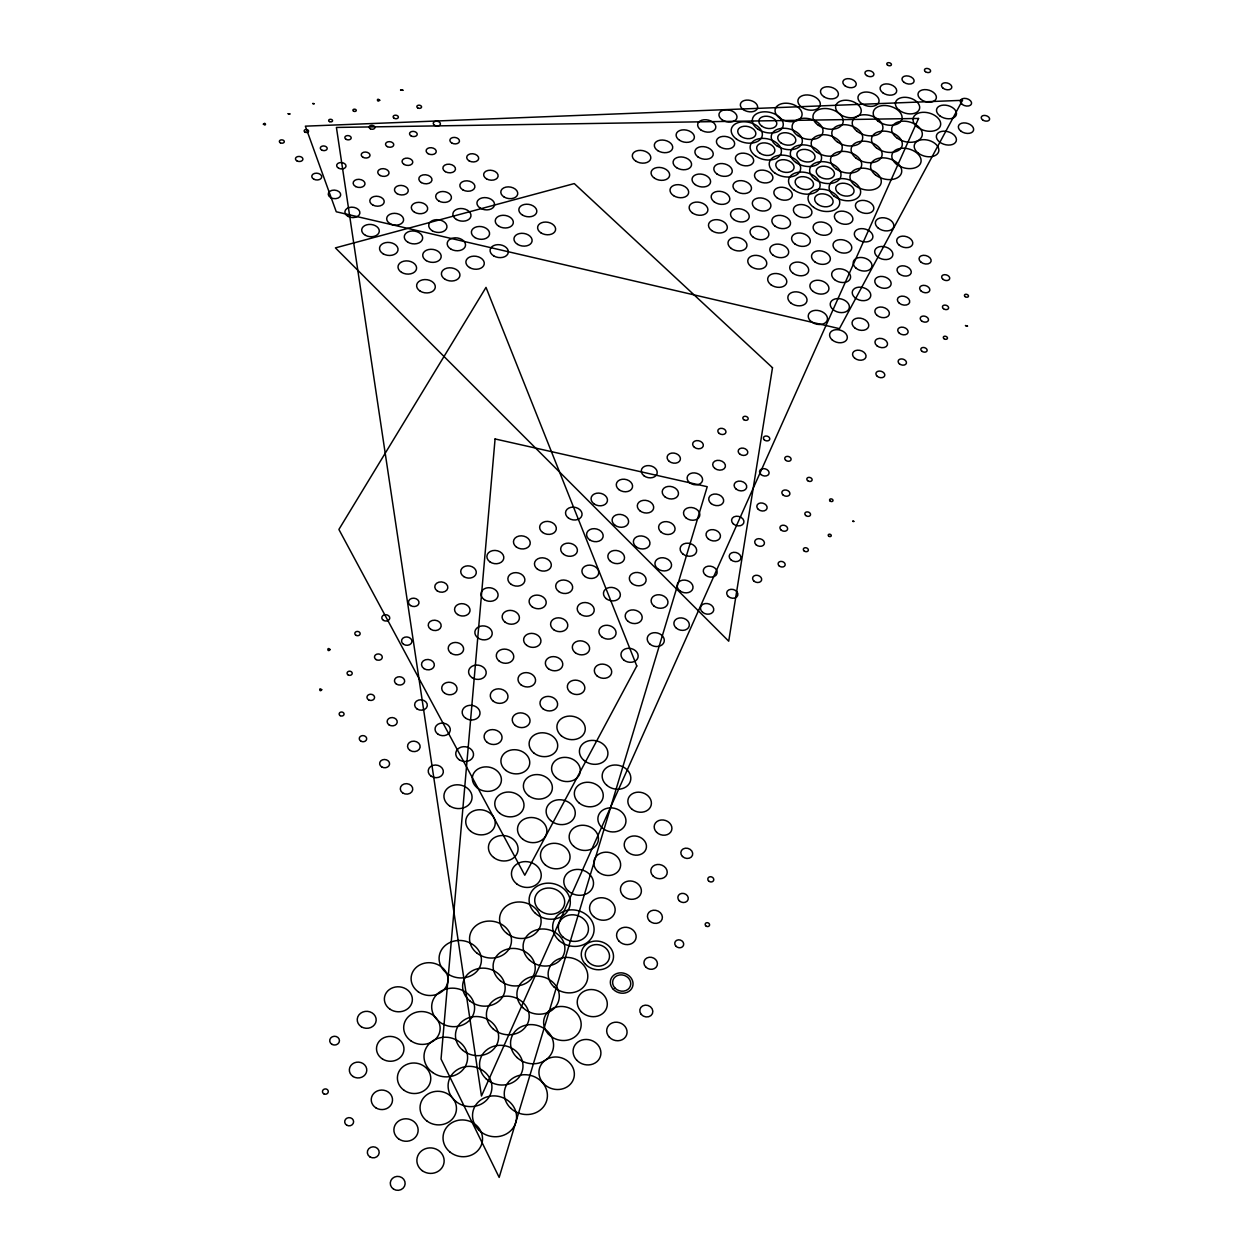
<?xml version="1.0" encoding="UTF-8"?>
<svg xmlns="http://www.w3.org/2000/svg" width="1253" height="1253" viewBox="0 0 1253 1253"><rect width="100%" height="100%" fill="white"/><g stroke="black" fill="none" stroke-linecap="round" stroke-linejoin="round"><path stroke-width="1.5" d="M852.886 520.966L853.873 521.264M853.763 521.593L852.839 521.389M263.381 124.188C266.56 127.054 265.855 121.353 263.396 124.078M965.515 325.623L967.582 326.125L965.53 325.529M402.902 90.153L400.537 89.997L402.886 90.326M379.722 100.224C376.965 103.419 376.292 96.794 379.722 100.224M330.103 649.555C327.221 653.299 326.939 645.859 330.103 649.555M321.723 689.73C319.484 693.238 318.575 686.425 321.723 689.73M495.076 438.957L441.04 1059.036L499.164 1177.413L707.225 486.712L495.076 438.957M314.111 103.686L312.639 103.513L314.096 103.795M288.143 113.788L290.132 114.007L288.174 113.694M772.506 367.724L728.713 641.191L335.412 247.89L574.266 183.58L772.506 367.724M918.559 118.455L481.465 1096.015L336.415 127.446L918.559 118.455M636.79 665.985L524.788 875.236L338.89 529.455L486.007 287.391L636.79 665.985M962.492 100.318L839.416 328.646L336.258 211.773L305.372 126.161L962.492 100.318M332.061 1044.407A4.871 4.385 0 0 0 339.453 1040.726A4.871 4.385 0 0 0 332.217 1036.811A4.871 4.385 0 0 0 332.061 1044.407M361.334 1026.771A9.491 8.505 2.5 0 0 376.166 1020.553A9.491 8.505 2.5 0 0 362.65 1012.095A9.491 8.505 2.5 0 0 361.334 1026.771M389.73 1008.994A14.018 12.499 4.7 0 0 412.237 1001.288A14.018 12.499 4.7 0 0 393.144 987.599A14.018 12.499 4.7 0 0 389.73 1008.994M418.298 991.828A18.482 16.383 6.7 0 0 447.838 981.725A18.482 16.383 6.7 0 0 422.512 963.761A18.482 16.383 6.7 0 0 418.298 991.828M446.319 972.845A21.207 18.685 8.5 0 0 481.011 963.526A21.207 18.685 8.5 0 0 453.445 941.238A21.207 18.685 8.5 0 0 446.319 972.845M476.829 953.016A21.05 18.419 10.1 0 0 511.114 943.854A21.05 18.419 10.1 0 0 483.611 921.832A21.05 18.419 10.1 0 0 476.829 953.016M506.885 933.485A20.894 18.153 11.5 0 0 540.779 924.495A20.894 18.153 11.5 0 0 513.338 902.724A20.894 18.153 11.5 0 0 506.885 933.485M535.391 913.327A20.737 17.887 12.8 0 0 569.708 906.639A20.737 17.887 12.8 0 0 544.021 883.553A20.737 17.887 12.8 0 0 535.391 913.327M323.869 1093.853A2.898 2.647 -1.7 0 0 328.286 1091.614A2.898 2.647 -1.7 0 0 323.979 1089.249A2.898 2.647 -1.7 0 0 323.869 1093.853M353.095 1076.531A8.724 7.925 1.2 0 0 366.753 1070.704A8.724 7.925 1.2 0 0 354.333 1062.857A8.724 7.925 1.2 0 0 353.095 1076.531M382.541 1059.036A13.736 12.42 3.9 0 0 403.936 1049.904A13.736 12.42 3.9 0 0 384.248 1037.578A13.736 12.42 3.9 0 0 382.541 1059.036M410.78 1040.757A18.262 16.414 6.2 0 0 439.991 1030.546A18.262 16.414 6.2 0 0 415.009 1012.628A18.262 16.414 6.2 0 0 410.78 1040.757M438.973 1021.493A21.52 19.234 8.3 0 0 474.182 1011.797A21.52 19.234 8.3 0 0 446.256 988.977A21.52 19.234 8.3 0 0 438.973 1021.493M469.969 1001.022A21.348 18.952 10.1 0 0 504.771 991.499A21.348 18.952 10.1 0 0 476.892 968.945A21.348 18.952 10.1 0 0 469.969 1001.022M500.495 980.848A21.176 18.67 11.7 0 0 534.89 971.498A21.176 18.67 11.7 0 0 507.089 949.21A21.176 18.67 11.7 0 0 500.495 980.848M529.455 960.049A21.019 18.388 13.1 0 0 564.273 953.079A21.019 18.388 13.1 0 0 538.257 929.428A21.019 18.388 13.1 0 0 529.455 960.049M559.089 940.486A20.878 18.106 14.3 0 0 593.515 933.642A20.878 18.106 14.3 0 0 567.546 910.273A20.878 18.106 14.3 0 0 559.089 940.486M346.862 1125.272A4.464 4.119 -0.5 0 0 353.612 1121.795A4.464 4.119 -0.5 0 0 346.971 1118.146A4.464 4.119 -0.5 0 0 346.862 1125.272M375.884 1107.84A10.635 9.758 2.7 0 0 392.487 1100.635A10.635 9.758 2.7 0 0 377.263 1090.987A10.635 9.758 2.7 0 0 375.884 1107.84M403.842 1090.141A16.696 15.24 5.6 0 0 430.625 1080.619A16.696 15.24 5.6 0 0 407.789 1064.032A16.696 15.24 5.6 0 0 403.842 1090.141M432.598 1072.49A21.818 19.782 8 0 0 467.416 1060.101A21.818 19.782 8 0 0 437.391 1038.549A21.818 19.782 8 0 0 432.598 1072.49M462.89 1050.406A21.646 19.5 10.1 0 0 498.24 1040.507A21.646 19.5 10.1 0 0 470 1017.389A21.646 19.5 10.1 0 0 462.89 1050.406M492.789 1028.603A21.489 19.202 11.9 0 0 528.515 1021.179A21.489 19.202 11.9 0 0 502.124 996.652A21.489 19.202 11.9 0 0 492.789 1028.603M523.347 1008.085A21.332 18.905 13.5 0 0 558.666 1000.818A21.332 18.905 13.5 0 0 532.321 976.588A21.332 18.905 13.5 0 0 523.347 1008.085M554.249 987.16A19.985 17.573 14.8 0 0 587.234 980.441A19.985 17.573 14.8 0 0 562.409 957.825A19.985 17.573 14.8 0 0 554.249 987.16M585.496 964.324A16.289 14.206 16 0 0 612.78 960.691A16.289 14.206 16 0 0 593.875 941.191A16.289 14.206 16 0 0 585.496 964.324M369.886 1156.879A5.936 5.529 1.1 0 0 379.189 1152.776A5.936 5.529 1.1 0 0 370.7 1147.341A5.936 5.529 1.1 0 0 369.886 1156.879M398.548 1138.805A12.138 11.246 4.6 0 0 418.032 1131.741A12.138 11.246 4.6 0 0 401.477 1119.54A12.138 11.246 4.6 0 0 398.548 1138.805M427.179 1121.2A18.231 16.775 7.6 0 0 456.311 1110.644A18.231 16.775 7.6 0 0 431.283 1092.428A18.231 16.775 7.6 0 0 427.179 1121.2M455.622 1101.246A21.959 20.064 10.2 0 0 491.521 1090.956A21.959 20.064 10.2 0 0 462.89 1067.243A21.959 20.064 10.2 0 0 455.622 1101.246M486.007 1078.708A21.802 19.766 12.3 0 0 522.282 1070.986A21.802 19.766 12.3 0 0 495.546 1045.816A21.802 19.766 12.3 0 0 486.007 1078.708M517.066 1057.532A21.63 19.453 14 0 0 552.918 1049.951A21.63 19.453 14 0 0 526.213 1025.095A21.63 19.453 14 0 0 517.066 1057.532M548.454 1034.148A18.92 16.884 15.5 0 0 580.264 1029.684A18.92 16.884 15.5 0 0 558.462 1006.66A18.92 16.884 15.5 0 0 548.454 1034.148M581.173 1011.578A15.177 13.423 16.8 0 0 606.609 1008.07A15.177 13.423 16.8 0 0 589.02 989.682A15.177 13.423 16.8 0 0 581.173 1011.578M613.359 989.384A11.496 10.071 17.8 0 0 632.546 986.8A11.496 10.071 17.8 0 0 619.154 972.939A11.496 10.071 17.8 0 0 613.359 989.384M393.536 1189.113A7.44 6.985 3.3 0 0 405.126 1183.913A7.44 6.985 3.3 0 0 394.46 1177.053A7.44 6.985 3.3 0 0 393.536 1189.113M422.167 1170.631A13.673 12.765 7.1 0 0 444.032 1162.565A13.673 12.765 7.1 0 0 425.3 1148.766A13.673 12.765 7.1 0 0 422.167 1170.631M449.764 1151.852A19.797 18.356 10.2 0 0 482.154 1142.376A19.797 18.356 10.2 0 0 456.405 1120.762A19.797 18.356 10.2 0 0 449.764 1151.852M479.038 1130.3A22.115 20.346 12.7 0 0 515.86 1122.234A22.115 20.346 12.7 0 0 488.764 1096.422A22.115 20.346 12.7 0 0 479.038 1130.3M510.77 1108.247A21.693 19.782 14.7 0 0 546.747 1100.432A21.693 19.782 14.7 0 0 520.011 1075.231A21.693 19.782 14.7 0 0 510.77 1108.247M543.489 1083.469A17.84 16.132 16.4 0 0 573.498 1079.115A17.84 16.132 16.4 0 0 552.98 1057.172A17.84 16.132 16.4 0 0 543.489 1083.469M576.709 1060.163A14.049 12.593 17.7 0 0 600.265 1056.812A14.049 12.593 17.7 0 0 584.023 1039.598A14.049 12.593 17.7 0 0 576.709 1060.163M609.397 1037.265A10.322 9.163 18.9 0 0 626.625 1034.853A10.322 9.163 18.9 0 0 614.628 1022.276A10.322 9.163 18.9 0 0 609.397 1037.265M641.238 1014.413A6.625 5.842 19.8 0 0 652.421 1013.614A6.625 5.842 19.8 0 0 645.279 1005.141A6.625 5.842 19.8 0 0 641.238 1014.413M449.467 805.804A14.112 11.857 7.9 0 0 471.958 798.756A14.112 11.857 7.9 0 0 452.552 785.506A14.112 11.857 7.9 0 0 449.467 805.804M477.346 787.918A14.597 12.185 9 0 0 501.153 782.123A14.597 12.185 9 0 0 482.107 767.337A14.597 12.185 9 0 0 477.346 787.918M505.977 770.47A14.503 12.013 10.1 0 0 529.518 764.769A14.503 12.013 10.1 0 0 510.519 750.155A14.503 12.013 10.1 0 0 505.977 770.47M534.201 753.272A14.394 11.841 11.1 0 0 557.491 747.665A14.394 11.841 11.1 0 0 538.539 733.224A14.394 11.841 11.1 0 0 534.201 753.272M561.281 735.715A14.3 11.684 11.9 0 0 584.869 731.611A14.3 11.684 11.9 0 0 567.123 716.309A14.3 11.684 11.9 0 0 561.281 735.715M470.815 831.365A14.801 12.514 8.9 0 0 494.966 825.335A14.801 12.514 8.9 0 0 475.686 810.221A14.801 12.514 8.9 0 0 470.815 831.365M499.869 813.369A14.691 12.342 10.1 0 0 523.754 807.449A14.691 12.342 10.1 0 0 504.52 792.507A14.691 12.342 10.1 0 0 499.869 813.369M528.515 795.639A14.582 12.17 11.1 0 0 552.15 789.829A14.582 12.17 11.1 0 0 532.948 775.043A14.582 12.17 11.1 0 0 528.515 795.639M556.003 777.533A14.488 11.997 12.1 0 0 579.92 773.273A14.488 11.997 12.1 0 0 561.955 757.611A14.488 11.997 12.1 0 0 556.003 777.533M583.851 760.305A14.378 11.825 13 0 0 607.533 756.123A14.378 11.825 13 0 0 589.583 740.633A14.378 11.825 13 0 0 583.851 760.305M493.604 857.444A14.895 12.671 10.1 0 0 517.834 851.304A14.895 12.671 10.1 0 0 498.365 836.002A14.895 12.671 10.1 0 0 493.604 857.444M522.689 839.15A14.785 12.499 11.2 0 0 546.653 833.12A14.785 12.499 11.2 0 0 527.215 817.99A14.785 12.499 11.2 0 0 522.689 839.15M550.584 820.496A14.676 12.326 12.3 0 0 574.845 816.048A14.676 12.326 12.3 0 0 556.645 800.009A14.676 12.326 12.3 0 0 550.584 820.496M578.839 802.719A14.582 12.138 13.2 0 0 602.85 798.365A14.582 12.138 13.2 0 0 584.681 782.514A14.582 12.138 13.2 0 0 578.839 802.719M606.703 785.208A14.472 11.966 14.1 0 0 630.463 780.932A14.472 11.966 14.1 0 0 612.325 765.254A14.472 11.966 14.1 0 0 606.703 785.208M516.706 883.866A14.989 12.843 11.4 0 0 541.014 877.586A14.989 12.843 11.4 0 0 521.326 862.111A14.989 12.843 11.4 0 0 516.706 883.866M545.008 864.617A14.879 12.655 12.5 0 0 569.614 859.981A14.879 12.655 12.5 0 0 551.195 843.567A14.879 12.655 12.5 0 0 545.008 864.617M573.702 846.292A14.77 12.467 13.5 0 0 598.041 841.75A14.77 12.467 13.5 0 0 579.653 825.523A14.77 12.467 13.5 0 0 573.702 846.292M602.301 827.951A14.175 11.888 14.4 0 0 625.592 823.644A14.175 11.888 14.4 0 0 607.846 808.122A14.175 11.888 14.4 0 0 602.301 827.951M631.622 808.905A11.919 9.899 15.3 0 0 651.121 805.334A11.919 9.899 15.3 0 0 636.148 792.366A11.919 9.899 15.3 0 0 631.622 808.905M539.291 909.96A15.083 13 12.8 0 0 564.257 905.12A15.083 13 12.8 0 0 545.603 888.314A15.083 13 12.8 0 0 539.291 909.96M568.408 891.055A14.973 12.812 13.9 0 0 593.108 886.31A14.973 12.812 13.9 0 0 574.485 869.692A14.973 12.812 13.9 0 0 568.408 891.055M597.994 871.649A13.548 11.512 14.9 0 0 620.282 867.421A13.548 11.512 14.9 0 0 603.335 852.432A13.548 11.512 14.9 0 0 597.994 871.649M627.189 851.492A11.261 9.491 15.7 0 0 645.984 849.205A11.261 9.491 15.7 0 0 632.812 836.049A11.261 9.491 15.7 0 0 627.189 851.492M656.603 832.274A8.99 7.518 16.5 0 0 671.561 830.473A8.99 7.518 16.5 0 0 660.989 820.01A8.99 7.518 16.5 0 0 656.603 832.274M562.973 937.056A15.177 13.172 14.3 0 0 588.033 932.107A15.177 13.172 14.3 0 0 569.175 915.097A15.177 13.172 14.3 0 0 562.973 937.056M593.577 916.538A12.906 11.105 15.4 0 0 614.816 912.403A12.906 11.105 15.4 0 0 598.683 897.994A12.906 11.105 15.4 0 0 593.577 916.538M623.242 895.801A10.588 9.037 16.3 0 0 640.925 893.577A10.588 9.037 16.3 0 0 628.552 881.063A10.588 9.037 16.3 0 0 623.242 895.801M653.079 875.988A8.301 7.017 17.1 0 0 666.894 874.265A8.301 7.017 17.1 0 0 657.136 864.507A8.301 7.017 17.1 0 0 653.079 875.988M682.462 856.472A6.046 5.075 17.9 0 0 692.486 855.251A6.046 5.075 17.9 0 0 685.344 848.187A6.046 5.075 17.9 0 0 682.462 856.472M588.44 962.085A12.248 10.682 16 0 0 608.958 959.375A12.248 10.682 16 0 0 594.752 944.684A12.248 10.682 16 0 0 588.44 962.085M619.186 941.316A9.899 8.567 17 0 0 635.725 939.17A9.899 8.567 17 0 0 624.166 927.345A9.899 8.567 17 0 0 619.186 941.316M649.461 920.877A7.581 6.5 17.9 0 0 662.085 919.263A7.581 6.5 17.9 0 0 653.189 910.258A7.581 6.5 17.9 0 0 649.461 920.877M679.267 900.766A5.294 4.511 18.6 0 0 688.069 899.654A5.294 4.511 18.6 0 0 681.82 893.389A5.294 4.511 18.6 0 0 679.267 900.766M708.493 880.796A3.039 2.569 19.3 0 0 713.599 880.499A3.039 2.569 19.3 0 0 710.263 876.724A3.039 2.569 19.3 0 0 708.493 880.796M615.019 988.116A9.194 8.066 17.8 0 0 630.384 986.033A9.194 8.066 17.8 0 0 619.671 974.944A9.194 8.066 17.8 0 0 615.019 988.116M645.749 967.018A6.845 5.952 18.7 0 0 657.152 965.515A6.845 5.952 18.7 0 0 649.132 957.276A6.845 5.952 18.7 0 0 645.749 967.018M675.774 946.031A4.542 3.9 19.5 0 0 683.418 945.545A4.542 3.9 19.5 0 0 678.484 939.828A4.542 3.9 19.5 0 0 675.774 946.031M705.674 925.716A2.255 1.926 20.2 0 0 709.449 925.481A2.255 1.926 20.2 0 0 706.99 922.662A2.255 1.926 20.2 0 0 705.674 925.716M355.946 635.287A2.678 2.146 4.4 0 0 360.144 633.83A2.678 2.146 4.4 0 0 356.322 631.606A2.678 2.146 4.4 0 0 355.946 635.287M383.543 620.407A3.994 3.164 5.4 0 0 389.761 618.23A3.994 3.164 5.4 0 0 384.076 614.941A3.994 3.164 5.4 0 0 383.543 620.407M410.498 605.528A5.278 4.166 6.3 0 0 418.956 603.163A5.278 4.166 6.3 0 0 411.767 598.401A5.278 4.166 6.3 0 0 410.498 605.528M437.313 590.977A6.563 5.153 7.1 0 0 447.791 588.064A6.563 5.153 7.1 0 0 438.816 582.175A6.563 5.153 7.1 0 0 437.313 590.977M463.814 576.615A7.816 6.108 7.9 0 0 476.234 573.169A7.816 6.108 7.9 0 0 465.489 566.168A7.816 6.108 7.9 0 0 463.814 576.615M489.813 561.783A8.505 6.61 8.7 0 0 503.675 558.838A8.505 6.61 8.7 0 0 492.57 550.647A8.505 6.61 8.7 0 0 489.813 561.783M516.393 547.028A8.458 6.531 9.4 0 0 530.113 544.131A8.458 6.531 9.4 0 0 519.04 536.033A8.458 6.531 9.4 0 0 516.393 547.028M542.612 532.462A8.395 6.437 10.1 0 0 556.207 529.627A8.395 6.437 10.1 0 0 545.149 521.593A8.395 6.437 10.1 0 0 542.612 532.462M568.517 518.1A8.332 6.359 10.8 0 0 581.956 515.296A8.332 6.359 10.8 0 0 570.929 507.34A8.332 6.359 10.8 0 0 568.517 518.1M594.063 503.91A8.285 6.281 11.4 0 0 607.376 501.153A8.285 6.281 11.4 0 0 596.381 493.275A8.285 6.281 11.4 0 0 594.063 503.91M618.857 489.563A8.238 6.202 11.9 0 0 632.373 487.621A8.238 6.202 11.9 0 0 622.052 479.288A8.238 6.202 11.9 0 0 618.857 489.563M643.854 475.686A8.051 6.03 12.5 0 0 657.026 473.791A8.051 6.03 12.5 0 0 646.893 465.677A8.051 6.03 12.5 0 0 643.854 475.686M669.29 461.402A6.735 4.996 13 0 0 680.269 459.851A6.735 4.996 13 0 0 671.765 453.085A6.735 4.996 13 0 0 669.29 461.402M694.397 447.321A5.419 4.01 13.4 0 0 703.231 446.084A5.419 4.01 13.4 0 0 696.323 440.649A5.419 4.01 13.4 0 0 694.397 447.321M719.175 433.413A4.135 3.039 13.9 0 0 725.894 432.489A4.135 3.039 13.9 0 0 720.616 428.354A4.135 3.039 13.9 0 0 719.175 433.413M743.734 419.63A2.725 1.989 14.3 0 0 748.135 419.019A2.725 1.989 14.3 0 0 744.642 416.309A2.725 1.989 14.3 0 0 743.734 419.63M348.162 674.944A2.569 2.083 4 0 0 352.203 673.519A2.569 2.083 4 0 0 348.553 671.357A2.569 2.083 4 0 0 348.162 674.944M376.182 659.611A3.9 3.132 5 0 0 382.275 657.449A3.9 3.132 5 0 0 376.699 654.207A3.9 3.132 5 0 0 376.182 659.611M403.529 644.293A5.216 4.166 6 0 0 411.892 641.912A5.216 4.166 6 0 0 404.797 637.182A5.216 4.166 6 0 0 403.529 644.293M430.734 629.304A6.5 5.169 6.9 0 0 441.134 626.359A6.5 5.169 6.9 0 0 432.238 620.47A6.5 5.169 6.9 0 0 430.734 629.304M457.611 614.518A7.769 6.155 7.8 0 0 469.985 611.01A7.769 6.155 7.8 0 0 459.303 603.993A7.769 6.155 7.8 0 0 457.611 614.518M484.378 599.67A8.614 6.782 8.6 0 0 498.036 595.801A8.614 6.782 8.6 0 0 486.148 588.064A8.614 6.782 8.6 0 0 484.378 599.67M510.848 584.149A8.552 6.688 9.4 0 0 524.756 581.141A8.552 6.688 9.4 0 0 513.542 572.856A8.552 6.688 9.4 0 0 510.848 584.149M537.443 569.16A8.505 6.61 10.1 0 0 551.195 566.199A8.505 6.61 10.1 0 0 540.027 558.008A8.505 6.61 10.1 0 0 537.443 569.16M563.678 554.359A8.442 6.516 10.8 0 0 577.304 551.461A8.442 6.516 10.8 0 0 566.152 543.348A8.442 6.516 10.8 0 0 563.678 554.359M589.583 539.761A8.379 6.437 11.4 0 0 603.069 536.91A8.379 6.437 11.4 0 0 591.949 528.876A8.379 6.437 11.4 0 0 589.583 539.761M614.706 525.023A8.332 6.359 12 0 0 628.395 522.987A8.332 6.359 12 0 0 617.948 514.482A8.332 6.359 12 0 0 614.706 525.023M639.938 510.801A8.285 6.265 12.6 0 0 653.502 508.796A8.285 6.265 12.6 0 0 643.087 500.386A8.285 6.265 12.6 0 0 639.938 510.801M664.857 496.752A8.223 6.187 13.1 0 0 678.296 494.794A8.223 6.187 13.1 0 0 667.88 486.462A8.223 6.187 13.1 0 0 664.857 496.752M689.683 482.734A7.847 5.858 13.6 0 0 702.432 480.886A7.847 5.858 13.6 0 0 692.47 472.976A7.847 5.858 13.6 0 0 689.683 482.734M714.821 468.403A6.484 4.808 14.1 0 0 725.33 466.899A6.484 4.808 14.1 0 0 717.061 460.384A6.484 4.808 14.1 0 0 714.821 468.403M739.803 454.134A4.887 3.602 14.5 0 0 747.712 453.006A4.887 3.602 14.5 0 0 741.447 448.12A4.887 3.602 14.5 0 0 739.803 454.134M764.33 439.897A3.242 2.381 14.9 0 0 769.687 439.458A3.242 2.381 14.9 0 0 765.771 436.028A3.242 2.381 14.9 0 0 764.33 439.897M340.189 715.651A2.459 2.02 3.5 0 0 344.058 714.257A2.459 2.02 3.5 0 0 340.565 712.174A2.459 2.02 3.5 0 0 340.189 715.651M368.617 699.847A3.806 3.101 4.6 0 0 374.569 697.702A3.806 3.101 4.6 0 0 369.149 694.491A3.806 3.101 4.6 0 0 368.617 699.847M396.387 684.06A5.137 4.166 5.7 0 0 404.625 681.663A5.137 4.166 5.7 0 0 397.655 676.965A5.137 4.166 5.7 0 0 396.387 684.06M424 668.616A6.437 5.184 6.7 0 0 434.305 665.641A6.437 5.184 6.7 0 0 425.503 659.751A6.437 5.184 6.7 0 0 424 668.616M451.252 653.377A7.737 6.187 7.6 0 0 463.563 649.821A7.737 6.187 7.6 0 0 452.959 642.789A7.737 6.187 7.6 0 0 451.252 653.377M478.317 638.184A8.724 6.954 8.5 0 0 492.163 634.19A8.724 6.954 8.5 0 0 480.134 626.281A8.724 6.954 8.5 0 0 478.317 638.184M505.163 622.193A8.661 6.86 9.3 0 0 519.259 619.092A8.661 6.86 9.3 0 0 507.919 610.618A8.661 6.86 9.3 0 0 505.163 622.193M532.133 606.765A8.599 6.766 10.1 0 0 546.073 603.711A8.599 6.766 10.1 0 0 534.765 595.332A8.599 6.766 10.1 0 0 532.133 606.765M558.744 591.541A8.552 6.688 10.8 0 0 572.543 588.534A8.552 6.688 10.8 0 0 561.25 580.233A8.552 6.688 10.8 0 0 558.744 591.541M584.994 576.521A8.489 6.594 11.5 0 0 598.652 573.545A8.489 6.594 11.5 0 0 587.391 565.338A8.489 6.594 11.5 0 0 584.994 576.521M610.462 561.344A8.426 6.516 12.1 0 0 624.323 559.214A8.426 6.516 12.1 0 0 613.766 550.537A8.426 6.516 12.1 0 0 610.462 561.344M636.038 546.7A8.379 6.422 12.7 0 0 649.759 544.632A8.379 6.422 12.7 0 0 639.218 536.033A8.379 6.422 12.7 0 0 636.038 546.7M661.271 532.259A8.332 6.343 13.3 0 0 674.881 530.223A8.332 6.343 13.3 0 0 664.341 521.718A8.332 6.343 13.3 0 0 661.271 532.259M686.19 518.006A8.27 6.265 13.8 0 0 699.66 516.001A8.27 6.265 13.8 0 0 689.15 507.575A8.27 6.265 13.8 0 0 686.19 518.006M711.203 503.612A7.596 5.701 14.3 0 0 723.529 501.795A7.596 5.701 14.3 0 0 713.85 494.105A7.596 5.701 14.3 0 0 711.203 503.612M736.216 489.171A6.437 4.808 14.8 0 0 746.631 487.652A6.437 4.808 14.8 0 0 738.377 481.152A6.437 4.808 14.8 0 0 736.216 489.171M760.916 474.511A4.871 3.602 15.2 0 0 768.95 473.822A4.871 3.602 15.2 0 0 763.077 468.638A4.871 3.602 15.2 0 0 760.916 474.511M785.678 460.258A3.242 2.381 15.6 0 0 791.003 459.82A3.242 2.381 15.6 0 0 787.088 456.374A3.242 2.381 15.6 0 0 785.678 460.258M360.864 741.149A3.712 3.07 4.2 0 0 366.675 739.004A3.712 3.07 4.2 0 0 361.381 735.856A3.712 3.07 4.2 0 0 360.864 741.149M389.041 724.876A5.059 4.151 5.3 0 0 397.185 722.464A5.059 4.151 5.3 0 0 390.309 717.797A5.059 4.151 5.3 0 0 389.041 724.876M417.061 708.963A6.39 5.216 6.4 0 0 427.289 705.94A6.39 5.216 6.4 0 0 418.58 700.067A6.39 5.216 6.4 0 0 417.061 708.963M444.721 693.269A7.69 6.234 7.4 0 0 456.985 689.651A7.69 6.234 7.4 0 0 446.444 682.603A7.69 6.234 7.4 0 0 444.721 693.269M472.099 677.685A8.834 7.126 8.4 0 0 486.133 673.566A8.834 7.126 8.4 0 0 473.963 665.468A8.834 7.126 8.4 0 0 472.099 677.685M499.336 661.224A8.771 7.032 9.3 0 0 513.62 657.997A8.771 7.032 9.3 0 0 502.155 649.352A8.771 7.032 9.3 0 0 499.336 661.224M526.683 645.342A8.708 6.938 10.1 0 0 540.81 642.163A8.708 6.938 10.1 0 0 529.377 633.611A8.708 6.938 10.1 0 0 526.683 645.342M553.669 629.664A8.661 6.86 10.9 0 0 567.656 626.531A8.661 6.86 10.9 0 0 556.238 618.058A8.661 6.86 10.9 0 0 553.669 629.664M580.28 614.189A8.599 6.766 11.6 0 0 594.126 611.119A8.599 6.766 11.6 0 0 582.739 602.74A8.599 6.766 11.6 0 0 580.28 614.189M606.107 598.574A8.536 6.672 12.3 0 0 620.141 596.365A8.536 6.672 12.3 0 0 609.459 587.5A8.536 6.672 12.3 0 0 606.107 598.574M632.029 583.506A8.489 6.578 12.9 0 0 645.921 581.345A8.489 6.578 12.9 0 0 635.255 572.558A8.489 6.578 12.9 0 0 632.029 583.506M657.606 568.643A8.426 6.5 13.5 0 0 671.373 566.513A8.426 6.5 13.5 0 0 660.723 557.836A8.426 6.5 13.5 0 0 657.606 568.643M682.854 553.983A8.379 6.406 14 0 0 696.496 551.884A8.379 6.406 14 0 0 685.861 543.285A8.379 6.406 14 0 0 682.854 553.983M708.431 538.994A7.314 5.56 14.5 0 0 720.318 537.192A7.314 5.56 14.5 0 0 710.984 529.706A7.314 5.56 14.5 0 0 708.431 538.994M733.35 523.926A6.281 4.73 15 0 0 743.734 523.002A6.281 4.73 15 0 0 736.216 516.22A6.281 4.73 15 0 0 733.35 523.926M758.316 509.376A5.247 3.931 15.5 0 0 766.961 508.624A5.247 3.931 15.5 0 0 760.649 502.97A5.247 3.931 15.5 0 0 758.316 509.376M783.031 494.966A4.104 3.054 15.9 0 0 789.782 494.387A4.104 3.054 15.9 0 0 784.817 489.986A4.104 3.054 15.9 0 0 783.031 494.966M807.621 480.619A2.71 1.989 16.3 0 0 812.054 480.244A2.71 1.989 16.3 0 0 808.765 477.362A2.71 1.989 16.3 0 0 807.621 480.619M381.805 766.977A4.981 4.135 4.9 0 0 389.573 764.079A4.981 4.135 4.9 0 0 382.463 759.835A4.981 4.135 4.9 0 0 381.805 766.977M409.966 750.39A6.328 5.231 6.1 0 0 420.1 747.321A6.328 5.231 6.1 0 0 411.485 741.447A6.328 5.231 6.1 0 0 409.966 750.39M438.017 734.195A7.643 6.281 7.2 0 0 450.234 730.53A7.643 6.281 7.2 0 0 439.756 723.451A7.643 6.281 7.2 0 0 438.017 734.195M465.709 718.235A8.959 7.314 8.2 0 0 479.962 713.959A8.959 7.314 8.2 0 0 467.635 705.705A8.959 7.314 8.2 0 0 465.709 718.235M493.353 701.273A8.896 7.22 9.2 0 0 507.825 697.937A8.896 7.22 9.2 0 0 496.219 689.087A8.896 7.22 9.2 0 0 493.353 701.273M521.091 684.905A8.834 7.126 10.1 0 0 535.423 681.616A8.834 7.126 10.1 0 0 523.848 672.861A8.834 7.126 10.1 0 0 521.091 684.905M548.469 668.757A8.771 7.032 10.9 0 0 562.644 665.515A8.771 7.032 10.9 0 0 551.085 656.854A8.771 7.032 10.9 0 0 548.469 668.757M575.456 652.829A8.708 6.938 11.7 0 0 589.49 649.634A8.708 6.938 11.7 0 0 577.962 641.066A8.708 6.938 11.7 0 0 575.456 652.829M601.628 636.743A8.646 6.845 12.4 0 0 615.849 634.441A8.646 6.845 12.4 0 0 605.042 625.388A8.646 6.845 12.4 0 0 601.628 636.743M627.91 621.237A8.599 6.751 13.1 0 0 641.99 618.982A8.599 6.751 13.1 0 0 631.199 610.007A8.599 6.751 13.1 0 0 627.91 621.237M653.831 605.935A8.536 6.657 13.7 0 0 667.786 603.727A8.536 6.657 13.7 0 0 657.011 594.846A8.536 6.657 13.7 0 0 653.831 605.935M679.674 590.649A8.098 6.281 14.3 0 0 692.862 588.565A8.098 6.281 14.3 0 0 682.603 580.186A8.098 6.281 14.3 0 0 679.674 590.649M705.596 575.221A7.032 5.404 14.8 0 0 717.014 573.451A7.032 5.404 14.8 0 0 708.055 566.184A7.032 5.404 14.8 0 0 705.596 575.221M730.844 559.746A5.983 4.573 15.3 0 0 740.742 558.838A5.983 4.573 15.3 0 0 733.585 552.322A5.983 4.573 15.3 0 0 730.844 559.746M756.123 544.789A4.949 3.743 15.7 0 0 764.283 544.037A4.949 3.743 15.7 0 0 758.331 538.68A4.949 3.743 15.7 0 0 756.123 544.789M781.073 530.035A3.931 2.945 16.2 0 0 787.51 529.439A3.931 2.945 16.2 0 0 782.78 525.211A3.931 2.945 16.2 0 0 781.073 530.035M805.679 515.469A2.913 2.177 16.6 0 0 810.456 515.03A2.913 2.177 16.6 0 0 806.916 511.897A2.913 2.177 16.6 0 0 805.679 515.469M830.081 501.012A1.754 1.3 17 0 0 832.963 500.761A1.754 1.3 17 0 0 830.817 498.882A1.754 1.3 17 0 0 830.081 501.012M402.667 792.914A6.265 5.247 5.7 0 0 412.707 789.813A6.265 5.247 5.7 0 0 404.186 783.955A6.265 5.247 5.7 0 0 402.667 792.914M431.157 776.218A7.596 6.328 6.9 0 0 443.296 772.49A7.596 6.328 6.9 0 0 432.896 765.395A7.596 6.328 6.9 0 0 431.157 776.218M459.256 759.757A8.928 7.393 8.1 0 0 473.462 755.418A8.928 7.393 8.1 0 0 461.198 747.101A8.928 7.393 8.1 0 0 459.256 759.757M487.213 742.387A9.006 7.408 9.1 0 0 501.889 738.91A9.006 7.408 9.1 0 0 490.142 729.872A9.006 7.408 9.1 0 0 487.213 742.387M515.359 725.503A8.943 7.314 10.1 0 0 529.894 722.088A8.943 7.314 10.1 0 0 518.162 713.145A8.943 7.314 10.1 0 0 515.359 725.503M543.129 708.869A8.881 7.22 11 0 0 557.491 705.502A8.881 7.22 11 0 0 545.807 696.652A8.881 7.22 11 0 0 543.129 708.869M570.507 692.455A8.818 7.111 11.8 0 0 584.728 689.15A8.818 7.111 11.8 0 0 573.06 680.395A8.818 7.111 11.8 0 0 570.507 692.455M597.054 675.9A8.755 7.017 12.6 0 0 611.464 673.503A8.755 7.017 12.6 0 0 600.532 664.231A8.755 7.017 12.6 0 0 597.054 675.9M623.696 659.924A8.708 6.923 13.3 0 0 637.965 657.574A8.708 6.923 13.3 0 0 627.048 648.412A8.708 6.923 13.3 0 0 623.696 659.924M649.978 644.183A8.646 6.829 13.9 0 0 664.106 641.865A8.646 6.829 13.9 0 0 653.205 632.796A8.646 6.829 13.9 0 0 649.978 644.183M676.416 628.223A7.816 6.124 14.5 0 0 689.166 626.171A7.816 6.124 14.5 0 0 679.251 617.995A7.816 6.124 14.5 0 0 676.416 628.223M702.682 612.357A6.751 5.247 15.1 0 0 713.63 610.603A6.751 5.247 15.1 0 0 705.047 603.586A6.751 5.247 15.1 0 0 702.682 612.357M728.291 596.459A5.685 4.385 15.6 0 0 737.688 595.551A5.685 4.385 15.6 0 0 730.891 589.302A5.685 4.385 15.6 0 0 728.291 596.459M753.899 581.063A4.636 3.555 16.1 0 0 761.526 580.343A4.636 3.555 16.1 0 0 755.966 575.268A4.636 3.555 16.1 0 0 753.899 581.063M779.147 565.886A3.602 2.741 16.5 0 0 785.067 565.322A3.602 2.741 16.5 0 0 780.729 561.407A3.602 2.741 16.5 0 0 779.147 565.886M804.081 550.897A2.584 1.942 16.9 0 0 808.295 550.506A2.584 1.942 16.9 0 0 805.178 547.718A2.584 1.942 16.9 0 0 804.081 550.897M828.672 536.112A1.566 1.175 17.3 0 0 831.225 535.877A1.566 1.175 17.3 0 0 829.329 534.185A1.566 1.175 17.3 0 0 828.672 536.112M736.529 139.13A15.803 10.384 12.7 0 0 762.075 136.42A15.803 10.384 12.7 0 0 741.745 121.886A15.803 10.384 12.7 0 0 736.529 139.13M757.658 128.981A15.725 10.275 13 0 0 783 126.334A15.725 10.275 13 0 0 762.701 111.909A15.725 10.275 13 0 0 757.658 128.981M779.773 118.158A13.752 8.928 13.2 0 0 801.873 115.871A13.752 8.928 13.2 0 0 784.049 103.294A13.752 8.928 13.2 0 0 779.773 118.158M801.857 107.304A11.418 7.377 13.5 0 0 820.167 105.424A11.418 7.377 13.5 0 0 805.319 95.009A11.418 7.377 13.5 0 0 801.857 107.304M823.675 96.575A9.116 5.858 13.8 0 0 838.273 95.103A9.116 5.858 13.8 0 0 826.369 86.802A9.116 5.858 13.8 0 0 823.675 96.575M845.242 85.971A6.845 4.37 14 0 0 856.175 84.891A6.845 4.37 14 0 0 847.216 78.673A6.845 4.37 14 0 0 845.242 85.971M866.575 75.509A4.589 2.913 14.3 0 0 873.874 74.788A4.589 2.913 14.3 0 0 867.859 70.622A4.589 2.913 14.3 0 0 866.575 75.509M887.516 65.078A2.365 1.488 14.5 0 0 891.369 64.905A2.365 1.488 14.5 0 0 888.44 62.65A2.365 1.488 14.5 0 0 887.516 65.078M755.528 155.936A15.882 10.494 13.1 0 0 781.152 153.164A15.882 10.494 13.1 0 0 760.634 138.488A15.882 10.494 13.1 0 0 755.528 155.936M776.656 145.646A15.803 10.369 13.3 0 0 802.077 142.92A15.803 10.369 13.3 0 0 781.59 128.37A15.803 10.369 13.3 0 0 776.656 145.646M797.566 135.481A15.725 10.259 13.6 0 0 822.767 132.802A15.725 10.259 13.6 0 0 802.312 118.362A15.725 10.259 13.6 0 0 797.566 135.481M818.381 125.316A15.396 9.977 13.9 0 0 843.003 122.716A15.396 9.977 13.9 0 0 822.892 108.619A15.396 9.977 13.9 0 0 818.381 125.316M840.215 114.415A13.063 8.426 14.2 0 0 861.077 112.253A13.063 8.426 14.2 0 0 843.942 100.318A13.063 8.426 14.2 0 0 840.215 114.415M861.813 103.654A10.76 6.892 14.4 0 0 878.933 101.9A10.76 6.892 14.4 0 0 864.789 92.095A10.76 6.892 14.4 0 0 861.813 103.654M882.692 92.691A8.473 5.404 14.6 0 0 896.49 92.017A8.473 5.404 14.6 0 0 885.996 83.904A8.473 5.404 14.6 0 0 882.692 92.691M903.914 82.259A6.202 3.916 14.9 0 0 913.985 81.79A6.202 3.916 14.9 0 0 906.279 75.869A6.202 3.916 14.9 0 0 903.914 82.259M925.419 71.656A3.148 1.989 15.1 0 0 930.525 71.437A3.148 1.989 15.1 0 0 926.593 68.429A3.148 1.989 15.1 0 0 925.419 71.656M774.73 172.914A15.976 10.588 13.5 0 0 800.416 170.063A15.976 10.588 13.5 0 0 779.711 155.247A15.976 10.588 13.5 0 0 774.73 172.914M795.859 162.467A15.882 10.463 13.7 0 0 821.326 159.679A15.882 10.463 13.7 0 0 800.667 144.988A15.882 10.463 13.7 0 0 795.859 162.467M816.752 152.161A15.803 10.353 14 0 0 842.016 149.405A15.803 10.353 14 0 0 821.388 134.838A15.803 10.353 14 0 0 816.752 152.161M837.411 141.949A15.725 10.228 14.3 0 0 862.487 139.255A15.725 10.228 14.3 0 0 841.891 124.799A15.725 10.228 14.3 0 0 837.411 141.949M857.021 131.252A15.631 10.118 14.6 0 0 882.504 129.905A15.631 10.118 14.6 0 0 863.192 114.79A15.631 10.118 14.6 0 0 857.021 131.252M877.789 120.961A14.723 9.46 14.8 0 0 901.721 119.708A14.723 9.46 14.8 0 0 883.475 105.534A14.723 9.46 14.8 0 0 877.789 120.961M899.262 110.248A12.405 7.925 15 0 0 919.389 109.23A12.405 7.925 15 0 0 903.946 97.311A12.405 7.925 15 0 0 899.262 110.248M920.955 99.394A9.413 5.983 15.3 0 0 936.179 98.642A9.413 5.983 15.3 0 0 924.432 89.621A9.413 5.983 15.3 0 0 920.955 99.394M943.117 88.258A5.325 3.367 15.5 0 0 951.716 87.851A5.325 3.367 15.5 0 0 945.06 82.761A5.325 3.367 15.5 0 0 943.117 88.258M794.104 190.049A16.054 10.697 13.9 0 0 819.869 187.136A16.054 10.697 13.9 0 0 798.991 172.178A16.054 10.697 13.9 0 0 794.104 190.049M815.233 179.461A15.976 10.572 14.2 0 0 840.779 176.61A15.976 10.572 14.2 0 0 819.932 161.778A15.976 10.572 14.2 0 0 815.233 179.461M836.127 168.998A15.882 10.447 14.4 0 0 861.469 166.195A15.882 10.447 14.4 0 0 840.653 151.488A15.882 10.447 14.4 0 0 836.127 168.998M855.956 158.035A15.803 10.322 14.7 0 0 881.705 156.594A15.803 10.322 14.7 0 0 862.189 141.213A15.803 10.322 14.7 0 0 855.956 158.035M876.38 147.807A15.725 10.212 15 0 0 901.925 146.413A15.725 10.212 15 0 0 882.441 131.158A15.725 10.212 15 0 0 876.38 147.807M896.584 137.689A15.647 10.087 15.2 0 0 921.942 136.326A15.647 10.087 15.2 0 0 902.473 121.196A15.647 10.087 15.2 0 0 896.584 137.689M917.509 127.148A14.128 9.053 15.4 0 0 940.361 125.942A14.128 9.053 15.4 0 0 922.709 112.316A14.128 9.053 15.4 0 0 917.509 127.148M939.766 115.793A10.228 6.516 15.6 0 0 956.274 114.947A10.228 6.516 15.6 0 0 943.462 105.111A10.228 6.516 15.6 0 0 939.766 115.793M962.147 104.375A5.779 3.665 15.9 0 0 971.467 103.905A5.779 3.665 15.9 0 0 964.199 98.36A5.779 3.665 15.9 0 0 962.147 104.375M813.698 207.356A16.148 10.791 14.3 0 0 839.51 204.38A16.148 10.791 14.3 0 0 818.46 189.281A16.148 10.791 14.3 0 0 813.698 207.356M833.965 196.001A16.054 10.666 14.6 0 0 860.2 194.434A16.054 10.666 14.6 0 0 840.465 178.631A16.054 10.666 14.6 0 0 833.965 196.001M854.859 185.381A15.976 10.541 14.9 0 0 880.875 183.862A15.976 10.541 14.9 0 0 861.171 168.2A15.976 10.541 14.9 0 0 854.859 185.381M875.502 174.903A15.882 10.431 15.1 0 0 901.33 173.415A15.882 10.431 15.1 0 0 881.642 157.878A15.882 10.431 15.1 0 0 875.502 174.903M896.49 164.19A14.958 9.758 15.4 0 0 920.751 162.827A14.958 9.758 15.4 0 0 902.129 148.246A14.958 9.758 15.4 0 0 896.49 164.19M918.167 153.054A12.608 8.176 15.6 0 0 938.575 151.926A12.608 8.176 15.6 0 0 922.835 139.678A12.608 8.176 15.6 0 0 918.167 153.054M939.609 142.043A10.29 6.625 15.8 0 0 956.196 141.15A10.29 6.625 15.8 0 0 943.321 131.189A10.29 6.625 15.8 0 0 939.609 142.043M960.879 131.126A7.816 4.996 16 0 0 973.487 130.453A7.816 4.996 16 0 0 963.651 122.904A7.816 4.996 16 0 0 960.879 131.126M982.634 119.912A4.292 2.725 16.2 0 0 989.525 119.552A4.292 2.725 16.2 0 0 984.122 115.417A4.292 2.725 16.2 0 0 982.634 119.912M280.374 142.826A2.49 1.676 4.4 0 0 284.306 141.808A2.49 1.676 4.4 0 0 280.813 139.96A2.49 1.676 4.4 0 0 280.374 142.826M305.074 132.16A2.224 1.488 4.9 0 0 308.567 131.252A2.224 1.488 4.9 0 0 305.434 129.607A2.224 1.488 4.9 0 0 305.074 132.16M329.492 121.604A1.958 1.3 5.4 0 0 332.562 120.821A1.958 1.3 5.4 0 0 329.79 119.364A1.958 1.3 5.4 0 0 329.492 121.604M353.612 111.188A1.692 1.128 5.8 0 0 356.275 110.499A1.692 1.128 5.8 0 0 353.863 109.246A1.692 1.128 5.8 0 0 353.612 111.188M297.024 160.932A3.728 2.522 4.7 0 0 302.897 159.382A3.728 2.522 4.7 0 0 297.65 156.594A3.728 2.522 4.7 0 0 297.024 160.932M321.755 150.094A3.461 2.334 5.2 0 0 327.19 148.668A3.461 2.334 5.2 0 0 322.303 146.1A3.461 2.334 5.2 0 0 321.755 150.094M346.204 139.381A3.179 2.13 5.6 0 0 351.185 138.081A3.179 2.13 5.6 0 0 346.674 135.716A3.179 2.13 5.6 0 0 346.204 139.381M370.371 128.808A2.913 1.942 6.1 0 0 374.929 127.618A2.913 1.942 6.1 0 0 370.778 125.457A2.913 1.942 6.1 0 0 370.371 128.808M394.115 118.252A2.647 1.77 6.5 0 0 398.36 117.39A2.647 1.77 6.5 0 0 394.773 115.26A2.647 1.77 6.5 0 0 394.115 118.252M417.735 107.915A2.381 1.582 7 0 0 421.556 107.147A2.381 1.582 7 0 0 418.314 105.236A2.381 1.582 7 0 0 417.735 107.915M313.861 179.226A4.996 3.399 4.9 0 0 321.708 177.143A4.996 3.399 4.9 0 0 314.66 173.4A4.996 3.399 4.9 0 0 313.861 179.226M338.639 168.231A4.699 3.195 5.4 0 0 346 166.273A4.699 3.195 5.4 0 0 339.344 162.749A4.699 3.195 5.4 0 0 338.639 168.231M363.119 157.361A4.417 2.992 5.9 0 0 370.011 155.529A4.417 2.992 5.9 0 0 363.73 152.224A4.417 2.992 5.9 0 0 363.119 157.361M387.318 146.617A4.135 2.788 6.4 0 0 393.755 144.909A4.135 2.788 6.4 0 0 387.85 141.824A4.135 2.788 6.4 0 0 387.318 146.617M411 135.857A3.869 2.584 6.8 0 0 417.202 134.588A3.869 2.584 6.8 0 0 411.939 131.471A3.869 2.584 6.8 0 0 411 135.857M434.666 125.378A3.602 2.396 7.2 0 0 440.398 124.188A3.602 2.396 7.2 0 0 435.496 121.29A3.602 2.396 7.2 0 0 434.666 125.378M330.886 197.739A6.265 4.292 5.2 0 0 340.691 195.076A6.265 4.292 5.2 0 0 331.841 190.378A6.265 4.292 5.2 0 0 330.886 197.739M355.695 186.572A5.967 4.072 5.7 0 0 364.999 184.05A5.967 4.072 5.7 0 0 356.541 179.571A5.967 4.072 5.7 0 0 355.695 186.572M380.207 175.53A5.67 3.853 6.2 0 0 389.025 173.149A5.67 3.853 6.2 0 0 380.959 168.889A5.67 3.853 6.2 0 0 380.207 175.53M404.124 164.441A5.388 3.634 6.7 0 0 412.738 162.624A5.388 3.634 6.7 0 0 405.439 158.254A5.388 3.634 6.7 0 0 404.124 164.441M428.087 153.665A5.09 3.43 7.1 0 0 436.216 151.958A5.09 3.43 7.1 0 0 429.278 147.823A5.09 3.43 7.1 0 0 428.087 153.665M451.769 143.014A4.824 3.226 7.6 0 0 459.444 141.417A4.824 3.226 7.6 0 0 452.85 137.517A4.824 3.226 7.6 0 0 451.769 143.014M348.099 216.44A7.534 5.2 5.5 0 0 359.877 213.198A7.534 5.2 5.5 0 0 349.18 207.512A7.534 5.2 5.5 0 0 348.099 216.44M372.94 205.1A7.236 4.965 6 0 0 384.201 201.999A7.236 4.965 6 0 0 373.911 196.549A7.236 4.965 6 0 0 372.94 205.1M397.091 193.667A6.923 4.746 6.5 0 0 408.196 191.27A6.923 4.746 6.5 0 0 398.783 185.616A6.923 4.746 6.5 0 0 397.091 193.667M421.368 182.593A6.625 4.511 7 0 0 431.956 180.322A6.625 4.511 7 0 0 422.919 174.919A6.625 4.511 7 0 0 421.368 182.593M445.348 171.661A6.343 4.292 7.4 0 0 455.45 169.5A6.343 4.292 7.4 0 0 446.773 164.347A6.343 4.292 7.4 0 0 445.348 171.661M469.061 160.838A6.046 4.088 7.9 0 0 478.662 158.802A6.046 4.088 7.9 0 0 470.361 153.884A6.046 4.088 7.9 0 0 469.061 160.838M365.5 235.36A8.818 6.124 5.8 0 0 379.267 231.507A8.818 6.124 5.8 0 0 366.706 224.82A8.818 6.124 5.8 0 0 365.5 235.36M389.887 223.567A8.505 5.889 6.4 0 0 403.529 220.559A8.505 5.889 6.4 0 0 392.001 213.574A8.505 5.889 6.4 0 0 389.887 223.567M414.477 212.196A8.191 5.638 6.8 0 0 427.586 209.314A8.191 5.638 6.8 0 0 416.419 202.594A8.191 5.638 6.8 0 0 414.477 212.196M438.785 200.95A7.894 5.404 7.3 0 0 451.362 198.209A7.894 5.404 7.3 0 0 440.57 191.74A7.894 5.404 7.3 0 0 438.785 200.95M462.796 189.845A7.596 5.184 7.8 0 0 474.856 187.23A7.596 5.184 7.8 0 0 464.44 181.027A7.596 5.184 7.8 0 0 462.796 189.845M486.54 178.866A7.299 4.949 8.2 0 0 498.083 176.375A7.299 4.949 8.2 0 0 488.043 170.424A7.299 4.949 8.2 0 0 486.54 178.866M383.042 253.732A9.288 6.5 6.2 0 0 397.953 250.381A9.288 6.5 6.2 0 0 385.36 242.69A9.288 6.5 6.2 0 0 383.042 253.732M407.805 242.174A9.225 6.422 6.7 0 0 422.574 238.869A9.225 6.422 6.7 0 0 409.997 231.257A9.225 6.422 6.7 0 0 407.805 242.174M432.254 230.756A9.178 6.359 7.2 0 0 446.882 227.513A9.178 6.359 7.2 0 0 434.352 219.948A9.178 6.359 7.2 0 0 432.254 230.756M456.437 219.479A9.116 6.281 7.7 0 0 470.924 216.268A9.116 6.281 7.7 0 0 458.426 208.781A9.116 6.281 7.7 0 0 456.437 219.479M480.447 208.233A8.849 6.077 8.1 0 0 494.481 205.132A8.849 6.077 8.1 0 0 482.28 197.864A8.849 6.077 8.1 0 0 480.447 208.233M504.207 197.081A8.552 5.842 8.6 0 0 517.708 194.121A8.552 5.842 8.6 0 0 505.883 187.12A8.552 5.842 8.6 0 0 504.207 197.081M401.54 272.355A9.335 6.578 6.5 0 0 416.497 268.956A9.335 6.578 6.5 0 0 403.795 261.188A9.335 6.578 6.5 0 0 401.54 272.355M426.318 260.64A9.272 6.5 7.1 0 0 441.119 257.272A9.272 6.5 7.1 0 0 428.463 249.566A9.272 6.5 7.1 0 0 426.318 260.64M450.798 249.049A9.21 6.422 7.6 0 0 465.458 245.729A9.21 6.422 7.6 0 0 452.834 238.101A9.21 6.422 7.6 0 0 450.798 249.049M474.997 237.6A9.147 6.359 8 0 0 489.516 234.327A9.147 6.359 8 0 0 476.907 226.762A9.147 6.359 8 0 0 474.997 237.6M498.898 226.292A9.1 6.281 8.5 0 0 513.276 223.065A9.1 6.281 8.5 0 0 500.699 215.563A9.1 6.281 8.5 0 0 498.898 226.292M522.517 215.109A9.037 6.202 8.9 0 0 536.77 211.929A9.037 6.202 8.9 0 0 524.224 204.49A9.037 6.202 8.9 0 0 522.517 215.109M420.241 291.182A9.382 6.641 6.9 0 0 435.23 287.72A9.382 6.641 6.9 0 0 422.433 279.873A9.382 6.641 6.9 0 0 420.241 291.182M445.034 279.278A9.319 6.563 7.4 0 0 459.867 275.864A9.319 6.563 7.4 0 0 447.102 268.095A9.319 6.563 7.4 0 0 445.034 279.278M469.53 267.531A9.257 6.5 7.9 0 0 484.222 264.148A9.257 6.5 7.9 0 0 471.488 256.442A9.257 6.5 7.9 0 0 469.53 267.531M493.745 255.91A9.194 6.422 8.4 0 0 508.295 252.573A9.194 6.422 8.4 0 0 495.593 244.946A9.194 6.422 8.4 0 0 493.745 255.91M517.661 244.429A9.147 6.343 8.9 0 0 532.071 241.14A9.147 6.343 8.9 0 0 519.4 233.575A9.147 6.343 8.9 0 0 517.661 244.429M540.795 232.76A9.084 6.281 9.3 0 0 555.486 230.286A9.084 6.281 9.3 0 0 543.536 222.22A9.084 6.281 9.3 0 0 540.795 232.76M635.757 161.089A9.351 6.265 10.9 0 0 650.714 158.677A9.351 6.265 10.9 0 0 638.184 150.517A9.351 6.265 10.9 0 0 635.757 161.089M657.809 150.642A9.304 6.187 11.3 0 0 672.626 148.277A9.304 6.187 11.3 0 0 660.127 140.179A9.304 6.187 11.3 0 0 657.809 150.642M679.612 140.336A9.257 6.124 11.6 0 0 694.303 138.002A9.257 6.124 11.6 0 0 681.836 129.967A9.257 6.124 11.6 0 0 679.612 140.336M700.678 129.795A9.194 6.046 12 0 0 715.635 128.245A9.194 6.046 12 0 0 703.904 119.787A9.194 6.046 12 0 0 700.678 129.795M721.994 119.708A9.147 5.983 12.3 0 0 736.827 118.189A9.147 5.983 12.3 0 0 725.111 109.794A9.147 5.983 12.3 0 0 721.994 119.708M743.28 109.606A8.787 5.717 12.6 0 0 757.485 108.165A8.787 5.717 12.6 0 0 746.193 100.13A8.787 5.717 12.6 0 0 743.28 109.606M654.567 178.271A9.397 6.328 11.3 0 0 669.556 175.812A9.397 6.328 11.3 0 0 656.932 167.573A9.397 6.328 11.3 0 0 654.567 178.271M676.62 167.683A9.351 6.249 11.7 0 0 691.484 165.271A9.351 6.249 11.7 0 0 678.875 157.095A9.351 6.249 11.7 0 0 676.62 167.683M697.921 156.876A9.304 6.187 12 0 0 713.051 155.278A9.304 6.187 12 0 0 701.194 146.664A9.304 6.187 12 0 0 697.921 156.876M719.488 146.538A9.241 6.108 12.3 0 0 734.477 144.956A9.241 6.108 12.3 0 0 722.652 136.42A9.241 6.108 12.3 0 0 719.488 146.538M740.805 136.311A9.194 6.046 12.7 0 0 755.684 134.76A9.194 6.046 12.7 0 0 743.859 126.287A9.194 6.046 12.7 0 0 740.805 136.311M761.887 126.193A9.147 5.983 13 0 0 776.641 124.673A9.147 5.983 13 0 0 764.847 116.263A9.147 5.983 13 0 0 761.887 126.193M673.566 195.64A9.444 6.39 11.7 0 0 688.586 193.134A9.444 6.39 11.7 0 0 675.868 184.817A9.444 6.39 11.7 0 0 673.566 195.64M695.117 184.551A9.397 6.312 12.1 0 0 710.404 182.875A9.397 6.312 12.1 0 0 698.438 174.104A9.397 6.312 12.1 0 0 695.117 184.551M716.92 173.948A9.351 6.249 12.4 0 0 732.081 172.287A9.351 6.249 12.4 0 0 720.13 163.595A9.351 6.249 12.4 0 0 716.92 173.948M738.487 163.454A9.288 6.171 12.7 0 0 753.523 161.825A9.288 6.171 12.7 0 0 741.588 153.211A9.288 6.171 12.7 0 0 738.487 163.454M759.804 153.085A9.241 6.108 13.1 0 0 774.714 151.488A9.241 6.108 13.1 0 0 762.795 142.936A9.241 6.108 13.1 0 0 759.804 153.085M780.885 142.826A9.194 6.03 13.3 0 0 795.671 141.26A9.194 6.03 13.3 0 0 783.783 132.771A9.194 6.03 13.3 0 0 780.885 142.826M692.251 212.822A9.507 6.453 12.2 0 0 707.71 211.068A9.507 6.453 12.2 0 0 695.619 202.14A9.507 6.453 12.2 0 0 692.251 212.822M714.304 201.937A9.444 6.375 12.5 0 0 729.638 200.214A9.444 6.375 12.5 0 0 717.562 191.364A9.444 6.375 12.5 0 0 714.304 201.937M736.122 191.176A9.397 6.312 12.8 0 0 751.314 189.485A9.397 6.312 12.8 0 0 739.254 180.698A9.397 6.312 12.8 0 0 736.122 191.176M757.673 180.526A9.351 6.234 13.2 0 0 772.756 178.866A9.351 6.234 13.2 0 0 760.712 170.157A9.351 6.234 13.2 0 0 757.673 180.526M778.99 170.016A9.288 6.155 13.5 0 0 793.948 168.372A9.288 6.155 13.5 0 0 781.919 159.742A9.288 6.155 13.5 0 0 778.99 170.016M800.072 159.617A9.241 6.093 13.7 0 0 814.904 158.003A9.241 6.093 13.7 0 0 802.891 149.436A9.241 6.093 13.7 0 0 800.072 159.617M711.641 230.536A9.554 6.516 12.6 0 0 727.132 228.751A9.554 6.516 12.6 0 0 714.93 219.729A9.554 6.516 12.6 0 0 711.641 230.536M733.694 219.494A9.491 6.437 12.9 0 0 749.059 217.74A9.491 6.437 12.9 0 0 736.889 208.797A9.491 6.437 12.9 0 0 733.694 219.494M755.496 208.578A9.444 6.375 13.3 0 0 770.752 206.855A9.444 6.375 13.3 0 0 758.582 197.974A9.444 6.375 13.3 0 0 755.496 208.578M777.064 197.786A9.397 6.296 13.6 0 0 792.178 196.079A9.397 6.296 13.6 0 0 780.024 187.292A9.397 6.296 13.6 0 0 777.064 197.786M798.38 187.12A9.335 6.218 13.9 0 0 813.369 185.444A9.335 6.218 13.9 0 0 801.231 176.72A9.335 6.218 13.9 0 0 798.38 187.12M819.446 176.563A9.288 6.155 14.2 0 0 834.31 174.919A9.288 6.155 14.2 0 0 822.203 166.273A9.288 6.155 14.2 0 0 819.446 176.563M731.219 248.439A9.601 6.578 13 0 0 746.772 246.606A9.601 6.578 13 0 0 734.462 237.49A9.601 6.578 13 0 0 731.219 248.439M753.288 237.24A9.554 6.5 13.4 0 0 768.7 235.439A9.554 6.5 13.4 0 0 756.405 226.401A9.554 6.5 13.4 0 0 753.288 237.24M775.09 226.166A9.491 6.437 13.7 0 0 790.377 224.397A9.491 6.437 13.7 0 0 778.097 215.438A9.491 6.437 13.7 0 0 775.09 226.166M796.642 215.218A9.444 6.359 14 0 0 811.803 213.464A9.444 6.359 14 0 0 799.539 204.599A9.444 6.359 14 0 0 796.642 215.218M817.943 204.396A9.397 6.281 14.3 0 0 832.979 202.673A9.397 6.281 14.3 0 0 820.746 193.87A9.397 6.281 14.3 0 0 817.943 204.396M838.523 193.322A9.335 6.202 14.6 0 0 853.794 192.429A9.335 6.202 14.6 0 0 842.329 183.22A9.335 6.202 14.6 0 0 838.523 193.322M751.017 266.529A9.648 6.657 13.5 0 0 766.601 264.649A9.648 6.657 13.5 0 0 754.181 255.44A9.648 6.657 13.5 0 0 751.017 266.529M773.07 255.158A9.601 6.578 13.8 0 0 788.529 253.31A9.601 6.578 13.8 0 0 776.124 244.194A9.601 6.578 13.8 0 0 773.07 255.158M794.872 243.928A9.554 6.5 14.2 0 0 810.19 242.111A9.554 6.5 14.2 0 0 797.816 233.074A9.554 6.5 14.2 0 0 794.872 243.928M816.423 232.823A9.491 6.422 14.5 0 0 831.616 231.038A9.491 6.422 14.5 0 0 819.258 222.063A9.491 6.422 14.5 0 0 816.423 232.823M837.223 221.468A9.444 6.343 14.8 0 0 852.651 220.512A9.444 6.343 14.8 0 0 841.076 211.146A9.444 6.343 14.8 0 0 837.223 221.468M858.289 210.614A9.397 6.265 15 0 0 873.592 209.69A9.397 6.265 15 0 0 862.033 200.386A9.397 6.265 15 0 0 858.289 210.614M771.002 284.807A9.711 6.719 14 0 0 786.633 282.88A9.711 6.719 14 0 0 774.103 273.577A9.711 6.719 14 0 0 771.002 284.807M793.055 273.264A9.648 6.641 14.3 0 0 808.561 271.384A9.648 6.641 14.3 0 0 796.031 262.159A9.648 6.641 14.3 0 0 793.055 273.264M814.857 261.861A9.601 6.563 14.6 0 0 830.222 260.013A9.601 6.563 14.6 0 0 817.723 250.882A9.601 6.563 14.6 0 0 814.857 261.861M835.892 250.224A9.554 6.484 14.9 0 0 851.507 249.222A9.554 6.484 14.9 0 0 839.792 239.668A9.554 6.484 14.9 0 0 835.892 250.224M857.193 239.088A9.491 6.406 15.2 0 0 872.668 238.101A9.491 6.406 15.2 0 0 860.983 228.641A9.491 6.406 15.2 0 0 857.193 239.088M878.243 228.077A9.444 6.328 15.5 0 0 893.608 227.122A9.444 6.328 15.5 0 0 881.924 217.74A9.444 6.328 15.5 0 0 878.243 228.077M791.207 303.273A9.758 6.782 14.5 0 0 806.885 301.3A9.758 6.782 14.5 0 0 794.23 291.918A9.758 6.782 14.5 0 0 791.207 303.273M812.758 291.166A9.711 6.704 14.8 0 0 828.656 290.085A9.711 6.704 14.8 0 0 816.815 280.265A9.711 6.704 14.8 0 0 812.758 291.166M834.545 279.607A9.648 6.625 15.1 0 0 850.317 278.558A9.648 6.625 15.1 0 0 838.492 268.815A9.648 6.625 15.1 0 0 834.545 279.607M856.081 268.173A9.601 6.547 15.4 0 0 871.728 267.14A9.601 6.547 15.4 0 0 859.918 257.491A9.601 6.547 15.4 0 0 856.081 268.173M877.539 256.787A9.304 6.296 15.7 0 0 892.653 255.8A9.304 6.296 15.7 0 0 881.157 246.481A9.304 6.296 15.7 0 0 877.539 256.787M899.262 245.196A8.223 5.529 16 0 0 912.591 244.351A8.223 5.529 16 0 0 902.395 236.144A8.223 5.529 16 0 0 899.262 245.196M811.114 321.52A9.82 6.86 15 0 0 827.199 320.376A9.82 6.86 15 0 0 815.233 310.368A9.82 6.86 15 0 0 811.114 321.52M833.151 309.648A9.758 6.766 15.3 0 0 849.111 308.536A9.758 6.766 15.3 0 0 837.145 298.606A9.758 6.766 15.3 0 0 833.151 309.648M855.094 297.822A9.476 6.531 15.6 0 0 870.537 296.757A9.476 6.531 15.6 0 0 858.885 287.156A9.476 6.531 15.6 0 0 855.094 297.822M877.335 285.794A8.379 5.732 15.9 0 0 890.946 284.87A8.379 5.732 15.9 0 0 880.593 276.427A8.379 5.732 15.9 0 0 877.335 285.794M899.294 273.906A7.283 4.949 16.2 0 0 911.103 273.123A7.283 4.949 16.2 0 0 902.082 265.808A7.283 4.949 16.2 0 0 899.294 273.906M921.002 262.175A6.202 4.182 16.4 0 0 931.026 261.517A6.202 4.182 16.4 0 0 923.304 255.299A6.202 4.182 16.4 0 0 921.002 262.175M832.305 340.017A9.037 6.328 15.5 0 0 847.075 338.936A9.037 6.328 15.5 0 0 836.017 329.68A9.037 6.328 15.5 0 0 832.305 340.017M854.64 327.785A8.536 5.936 15.9 0 0 868.548 326.782A8.536 5.936 15.9 0 0 858.054 318.074A8.536 5.936 15.9 0 0 854.64 327.785M877.131 315.443A7.424 5.137 16.1 0 0 889.191 314.597A7.424 5.137 16.1 0 0 880.029 307.032A7.424 5.137 16.1 0 0 877.131 315.443M899.325 303.242A6.328 4.339 16.4 0 0 909.584 302.537A6.328 4.339 16.4 0 0 901.753 296.131A6.328 4.339 16.4 0 0 899.325 303.242M921.268 291.197A5.231 3.571 16.7 0 0 929.726 290.633A5.231 3.571 16.7 0 0 923.226 285.339A5.231 3.571 16.7 0 0 921.268 291.197M942.945 279.309A4.151 2.819 16.9 0 0 949.649 278.855A4.151 2.819 16.9 0 0 944.464 274.673A4.151 2.819 16.9 0 0 942.945 279.309M854.624 358.123A6.907 4.855 16.1 0 0 865.87 357.293A6.907 4.855 16.1 0 0 857.397 350.182A6.907 4.855 16.1 0 0 854.624 358.123M876.912 345.75A6.453 4.511 16.4 0 0 887.39 344.967A6.453 4.511 16.4 0 0 879.434 338.357A6.453 4.511 16.4 0 0 876.912 345.75M899.372 333.235A5.341 3.712 16.7 0 0 908.018 332.609A5.341 3.712 16.7 0 0 901.408 327.143A5.341 3.712 16.7 0 0 899.372 333.235M921.55 320.878A4.245 2.929 16.9 0 0 928.41 320.376A4.245 2.929 16.9 0 0 923.132 316.054A4.245 2.929 16.9 0 0 921.55 320.878M943.446 308.661A3.164 2.161 17.2 0 0 948.552 308.301A3.164 2.161 17.2 0 0 944.605 305.09A3.164 2.161 17.2 0 0 943.446 308.661M965.092 296.601A2.099 1.425 17.4 0 0 968.459 296.366A2.099 1.425 17.4 0 0 965.844 294.251A2.099 1.425 17.4 0 0 965.092 296.601M877.304 376.339A4.558 3.211 16.7 0 0 884.696 375.775A4.558 3.211 16.7 0 0 879.089 371.06A4.558 3.211 16.7 0 0 877.304 376.339M899.435 363.856A4.276 3.007 17 0 0 906.373 363.323A4.276 3.007 17 0 0 901.079 358.922A4.276 3.007 17 0 0 899.435 363.856M921.832 351.185A3.242 2.255 17.2 0 0 927.063 350.809A3.242 2.255 17.2 0 0 923.038 347.473A3.242 2.255 17.2 0 0 921.832 351.185M943.979 338.67A2.146 1.488 17.5 0 0 947.44 338.42A2.146 1.488 17.5 0 0 944.762 336.211A2.146 1.488 17.5 0 0 943.979 338.67"/></g></svg>
